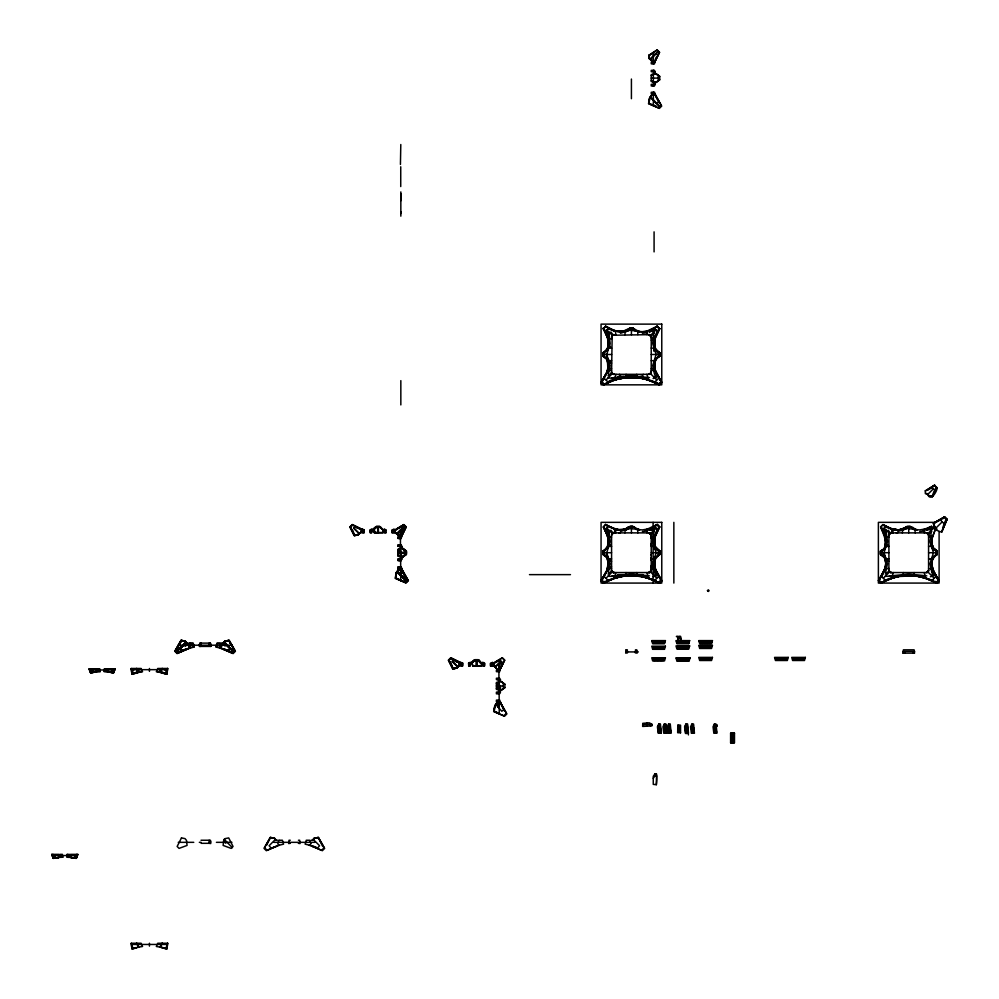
<?xml version="1.0" encoding="UTF-8"?>
<svg xmlns="http://www.w3.org/2000/svg" width="999" height="999" viewBox="0 0 999 999"><rect width="100%" height="100%" fill="white"/><g stroke="black" fill="none" stroke-linecap="round" stroke-linejoin="round"><path stroke-width="1.5" d="M377.759 532.492L377.759 527.447L375.736 527.297L373.439 529.295L374.425 532.492L382.854 532.492L383.004 530.219L380.394 527.297L378.396 527.447L378.396 532.492M400.437 548.938L400.449 531.805M400.736 186.563L400.736 166.783M400.736 571.678L400.149 574.225L401.111 574.35M400.736 560.789L400.736 553.521M400.836 211.651L400.836 213.586M400.836 200.762L400.836 193.594M498.926 682.167L498.938 665.034M499.238 706.867L499.238 704.894M499.238 694.005C503.746 677.821 494.18 691.096 499.188 686.85M631.418 532.879L631.418 527.085L633.865 526.898L639.51 530.044M651.248 569.68L649.7 572.552L613.186 572.552L611.575 570.866M651.248 565.422L651.248 568.468L655.431 569.105L661.837 580.794L659.839 578.846M651.248 560.589L651.248 557.43M651.248 555.357L651.248 554.333M651.248 543.369L651.248 546.316L655.319 546.49L659.989 551.036L658.778 551.098M651.248 536.076L651.248 538.436L654.382 538.636L659.79 526.71L657.979 528.434M653.796 343.294L653.771 336.051M653.796 541.52L653.771 534.278M654.083 572.052L654.083 556.78M654.083 361.326L654.083 368.843M654.083 251.898L654.083 231.855M653.783 343.918L653.771 351.149M653.783 542.145L653.771 549.375M901.098 575.936L892.644 577.534L884.028 580.619M210.739 645.142L210.814 646.415L199.375 646.415L199.763 643.119L210.414 643.119L210.851 645.616M166.309 670.504L167.108 669.755L166.433 668.893M497.639 706.231L499.2 705.943L497.902 706.78M460.626 663.174L460.527 662.3L462.737 662.999L462.612 666.108L461.014 666.108L460.539 663.761M189.798 645.154C191.471 642.582 189.835 647.639 189.822 646.041M914.522 651.41L914.46 653.134L903.021 653.134L903.408 649.825L914.073 649.825L914.522 651.41L902.959 651.41M655.893 350.075L659.74 352.709L659.715 356.131L655.831 358.828L654.645 361.963L655.307 371.553L654.607 362.6L657.017 358.229L659.989 356.156L658.778 356.106M655.893 548.301L659.74 550.936L659.715 554.358L655.819 557.13M656.555 773.95L656.331 784.702L653.259 784.365L653.259 776.31C657.879 768.393 656.818 782.117 656.331 784.702M184.865 645.167C187.55 642.632 185.24 647.889 185.227 645.916M225.324 645.167C225.637 647.127 224.35 642.507 224.638 645.204L225.087 644.555M210.739 645.317L210.814 646.415M687.349 725.599C685.751 728.433 686.163 724.862 686.788 726.348M220.417 645.179C219.031 648.051 220.255 642.195 220.017 645.691M209.066 646.191L209.178 643.119M210.814 843.556L209.066 843.318L209.178 840.246M686.113 733.753L686.4 726.348L688.423 734.902M654.357 340.671L654.345 346.516M685.963 732.429L685.526 726.423L685.988 732.554L688.024 732.554M686.35 732.554L686.538 727.784L687.649 732.554M692.145 727.147L691.408 728.109M482.642 662.924L483.054 666.108L484.527 666.108L484.665 663.274L482.754 662.25L483.129 665.709L484.428 665.709L484.527 663.598L482.817 662.687M611.575 336.963L613.149 334.653M611.575 535.189L613.149 532.879M888.91 535.189L890.471 532.879M399.612 551.46C402.697 549.35 399.263 553.808 400.437 551.373M498.101 684.627C501.823 683.016 496.428 687.886 498.926 682.604M659.178 577.547L655.232 569.767L654.42 560.152M931.742 560.152L932.317 568.643M649.675 334.653L651.248 336.513L651.186 373.077L651.248 371.965M651.248 570.192L650.599 571.977L648.726 572.552M928.571 570.192L927.022 572.552L890.421 572.552M664.497 726.198L663.711 726.835L664.135 725.911M654.42 340.921L654.407 347.04M608.416 545.566L608.166 536.825M885.801 544.48L885.976 540.859M394.006 530.419L393.569 532.492L392.145 532.492L392.095 530.382L394.018 529.52L393.631 532.879L392.02 532.879L391.958 530.044L394.13 529.07L394.143 529.994M645.541 577.322L658.616 582.579L661.263 580.019L655.431 569.717L654.495 560.402M931.817 560.402L932.504 569.193M399.912 553.821C403.808 552.472 397.927 555.993 401.573 553.871M646.977 334.653L647.464 330.844L657.417 326.111L656.355 327.26M646.977 532.879L647.464 529.07L657.417 524.35L655.694 526.148M885.876 565.372L885.876 560.714C886.825 558.191 878.596 554.233 881.38 554.333M924.3 532.879L924.799 529.07L931.505 526.311L935.176 529.87L931.543 540.009M608.341 545.279L607.704 535.864M885.663 545.279C883.378 520.766 889.422 550.224 880.831 551.086M611.588 534.428L613.448 532.879L649.35 532.879L651.248 534.44M651.198 373.052L651.248 372.315L649.637 374.325L613.186 374.325L611.638 373.052L613.461 374.363M649.999 572.489L651.248 570.554L651.186 534.128L651.248 535.164M888.91 534.428L890.821 532.879L926.685 532.879L928.571 535.164M928.546 571.053L926.173 572.552L927.322 572.489L928.571 570.554L928.571 534.74L927.084 532.904L927.971 533.491L933.278 528.171L927.147 529.408M654.37 563.336L654.632 560.164L655.444 569.705L661.725 580.706L659.39 583.016L647.402 577.697L633.416 575.549M611.575 372.639L612.187 335.252L649.35 334.653L651.248 336.213M613.461 572.589L611.575 570.554L611.575 534.865L612.187 533.491L613.923 532.879M654.632 369.205L654.645 361.039L654.72 369.568M651.211 571.228L651.248 570.566L649.637 572.552L651.248 570.554L650.599 571.977L648.851 572.552M655.356 569.555L654.208 564.797L654.645 559.265L654.72 567.794M890.796 572.589L888.91 570.554L888.91 534.865L889.51 533.491L891.258 532.879M928.508 571.303L928.571 570.566L927.322 572.489M608.166 360.776C607.03 378.671 608.603 376.223 607.317 359.59M608.466 560.377L607.504 569.792L602.996 578.846L600.998 580.794L607.342 569.767L608.191 559.865L608.466 563.136M880.319 578.846C873.251 586.888 889.372 565.222 885.788 560.951M604.857 330.219C598.189 320.604 613.723 345.392 608.191 348.102L608.666 345.105A4.958 0.837 -89.8 0 0 608.428 340.434L607.941 338.286M608.653 540.859L608.191 546.341L608.666 543.344A4.958 0.837 -89.8 0 0 608.428 538.661L608.079 536.987M885.838 544.905L885.988 543.344A4.958 0.849 -89.8 0 0 885.751 538.661L885.077 535.939M936.625 529.707L936.051 527.959L934.652 527.31L933.865 523.076L944.867 516.733L933.353 523.364L934.102 527.31L936.562 528.558L935.189 527.335M659.29 724.45L658.99 725.774L660.152 725.187M715.272 726.498L715.247 724.425M395.679 577.984L396.303 572.552L397.914 570.554L401.885 569.767L406.506 578.846M649.175 102.01L649.637 97.927L651.248 95.929L649.637 97.927L648.513 103.696L658.616 107.954L661.263 105.395L655.469 95.142L661.725 106.081L659.39 108.391L649 103.746M166.646 673.413L167.008 670.379M162.35 668.468L160.364 672.414L156.319 671.715L157.78 668.468L167.632 668.468L166.958 674.288L161.051 672.514L165.497 673.513M166.983 673.9L167.62 668.468M162.35 943.243L160.364 947.177L156.319 946.478L157.78 943.243L167.632 943.243L166.958 949.05L161.051 947.289M166.983 948.663L167.62 943.243M649.175 102.298L649.687 97.927L651.248 95.941M639.06 575.936L648.938 578.359L644.48 576.947M639.984 576.011L656.131 580.619M931.518 561.85L931.967 559.265M885.776 565.896L885.801 560.377M604.045 356.106L602.834 356.156L606.605 359.215L608.541 365.434L606.53 372.989L600.998 382.567L602.996 380.619L606.93 372.852M604.707 554.333L602.834 554.395L606.605 557.454L608.541 563.661L606.53 571.216L601.56 580.019L604.208 582.579L614.323 578.309L623.039 575.986M888.91 558.903L884.789 558.841C887.874 566.308 882.791 573.838 878.895 580.019L881.543 582.579L891.645 578.309L900.361 575.986M210.714 645.654L210.427 643.119M654.657 536.8L654.632 546.078M932.129 535.751L931.73 545.267M608.316 374.213L610.164 365.522L606.705 354.483L610.202 343.494L608.903 333.828M608.316 572.439L610.164 563.748L606.705 552.709L610.202 541.733L608.903 532.055M885.638 572.439L887.487 563.748L884.028 552.709L887.524 541.733L886.225 532.055M678.696 639.422L679.108 636.65L680.319 636.65L680.719 639.422M931.617 539.435L932.367 536.013M607.854 328.634L614.298 331.081L621.977 331.743L629.657 328.246L633.166 328.246L634.914 330.632L633.129 328.234L637.587 330.794L637.886 334.653M635.589 528.871L637.587 529.02L637.886 532.879M899.462 529.97C904.432 527.847 910.126 524.063 914.922 529.02L915.221 532.879M941.657 532.192L947.089 519.168L941.657 532.192L936.625 530.257L936.625 528.971M404.283 552.397L404.632 550.337L401.973 548.214L398.301 549.5L398.301 552.397L406.406 552.422M503.121 685.938L503.533 683.428L500.561 681.068L496.403 682.517L496.403 689.335L500.599 690.759L503.583 688.423L503.121 685.938L496.403 685.938M657.966 78.097L658.378 75.587L655.406 73.214L651.248 74.663L651.248 81.493L655.444 82.905L658.428 80.582L657.966 78.097L651.248 78.097M634.914 330.706L633.066 328.246L629.782 328.284L628.084 329.87M654.957 360.177L658.428 356.968L658.378 351.973L654.333 346.628L654.582 339.385M654.308 560.751L658.428 555.194L658.378 550.199L654.932 546.903L655.219 547.514M910.389 526.51L907.104 526.51L902.684 530.082L902.259 532.879M931.942 559.303L931.63 560.751L935.751 555.194L935.701 550.199L933.491 547.902L931.493 543.319M624.937 334.653L625.237 330.794L617.794 331.406L611.488 329.433L605.406 326.111L606.493 327.272M624.937 532.879L625.237 529.02C628.109 526.76 633.591 524.313 635.739 528.995M651.198 372.927L648.726 374.325M651.223 571.053L648.314 572.552M68.731 854.757C67.944 857.492 68.931 853.92 69.106 855.556M105.994 669.992C106.905 668.356 105.02 672.115 106.031 669.205M614.435 532.879L615.084 529.233L605.406 524.35L607.142 526.148M928.571 535.439L932.304 536.163L931.817 544.992M608.516 346.678L604.42 351.998L604.383 356.955L607.867 359.94C607.754 357.055 609.44 370.13 607.454 371.328M608.516 544.905L604.42 550.224L604.383 555.182L607.867 558.166L607.13 556.967M653.808 335.239L652.622 343.494L656.118 354.483L652.672 365.522L654.507 374.213M653.808 533.466L652.622 541.72L656.118 552.709L652.672 563.748L654.507 572.439M884.59 548.651L881.742 550.224L881.705 555.182L883.665 556.518M931.13 533.466L929.957 541.72L933.453 552.709L929.994 563.748L931.83 572.439M199.7 645.916L199.65 644.43M614.485 532.879L614.822 529.133M657.267 330.931L654.82 337.437L654.62 347.015L655.182 337.4L659.79 328.484L654.382 340.409L651.248 340.209M398.114 570.904L396.715 572.702L395.604 578.071L405.194 582.13L407.455 579.957L401.923 570.192L407.904 580.644L405.969 582.554L396.079 578.134M458.928 664.785L459.478 662.15L450.974 657.841L448.476 660.339L452.759 668.868L456.73 668.106L458.641 666.108L456.73 668.081L453.159 668.88L450.724 662.374M679.507 640.996L679.07 643.044L678.608 640.996M679.308 643.331L679.732 641.296L680.968 641.296L681.405 643.331M682.092 640.996L681.668 643.044L681.206 640.996M681.905 643.331L682.329 641.296L683.566 641.296L684.003 643.331M679.07 660.302L679.507 658.266M679.308 660.601L679.857 658.266L678.608 658.266L679.158 660.601M679.657 660.601L680.094 658.553M684.69 640.996L684.265 643.044L683.803 640.996M684.502 643.331L684.927 641.296L686.163 641.296L686.6 643.331M682.092 658.266L681.668 660.302L681.206 658.266L682.454 658.266L682.017 660.302L681.568 658.266M681.905 660.601L682.329 658.553L683.928 658.553L684.352 660.601M682.255 660.601L682.692 658.553M687.287 640.996L686.862 643.044L686.4 640.996M687.1 643.331L687.524 641.296L688.761 641.296L688.174 643.331L688.848 643.443M684.69 658.266L684.265 660.302L683.803 658.266L685.052 658.266L684.502 660.601M684.852 660.601L685.289 658.553M686.862 660.302L687.287 658.266M687.1 660.601L687.649 658.266L686.4 658.266L686.95 660.601M687.449 660.601L687.886 658.553M700.436 640.996L700.049 642.794L699.537 640.996M700.174 643.331L700.599 641.296L701.822 641.296L702.247 643.331M702.884 640.996L702.434 643.106L701.985 640.996M702.622 643.331L703.046 641.296L704.27 641.296L704.695 643.331M705.331 640.996L704.882 643.106L704.432 640.996M705.069 643.331L705.506 641.296L706.718 641.296L707.142 643.331M707.779 640.996L707.329 643.106L706.88 640.996M707.517 643.331L707.954 641.296L709.165 641.296L709.602 643.331M710.227 640.996L709.777 643.106L709.327 640.996M709.964 643.331L710.401 641.296L711.613 641.296L711.026 643.331M880.968 577.547C884.839 571.578 887.824 563.661 884.265 556.743L885.788 563.136L884.964 569.168L878.433 580.706L880.756 583.016L888.773 579.045L897.589 576.548L915.871 575.786M607.642 370.941L608.416 361.626M607.642 569.168L608.416 559.852M654.695 338.936L654.495 346.765M654.695 537.175L654.407 545.267M655.119 358.866L654.283 365.11L655.469 371.541L654.37 365.11L655.606 359.103L654.957 360.214M608.104 567.744L608.666 562.225L607.454 558.841L611.575 558.903M607.667 350.462L608.603 344.068L608.166 338.599M608.166 368.206L607.454 371.491M608.166 566.433L607.367 569.692L601.098 580.706L603.433 583.016L617.757 577.085L629.432 575.412L637.524 575.661L624.288 575.786L627.21 575.499M885.489 566.433L884.639 569.792M654.745 536.938L654.645 546.166M664.435 725.311L665.621 724.425L665.009 725.786M885.526 567.307L884.964 569.168M626.086 374.325L625.686 377.622L613.336 380.119L603.359 384.902L613.836 380.144C609.627 377.847 604.145 388.261 601.098 382.48L606.643 372.789L601.56 381.78L604.208 384.353L617.107 379.158L627.21 377.272M626.086 572.552L625.686 575.849L636.713 575.599M903.408 572.552L903.021 575.849L897.814 576.485M663.923 643.331L664.522 641.296L652.659 641.296L653.246 643.331L653.209 641.296M688.174 660.601L688.761 658.553M688.761 660.988L689.66 657.879M608.816 336.551L608.816 331.88M608.816 534.777L608.816 530.107M886.138 534.777L886.138 530.107M167.532 668.468L165.834 674L160.052 672.389L162.05 668.468M167.532 943.243L165.834 948.763L160.052 947.152L162.05 943.243M165.459 670.466C168.606 667.707 163.124 672.227 165.934 668.918M167.083 668.831L165.622 673.551L160.552 672.14M654.882 338.249L655.182 337.462M654.882 536.475L659.502 527.122L656.992 524.637L649.937 529.27L657.242 524.575L659.552 526.885L655.182 535.626A235.24 0.799 0 0 1 654.857 535.651L657.267 529.158M654.845 338.386L655.107 337.637M654.845 536.613C655.431 535.277 652.934 546.316 655.756 548.251L654.333 542.082L654.807 535.751M495.754 705.207L496.403 703.246L500.362 702.497L504.07 709.54L501.798 711.251L496.091 704.794M649.999 374.25L650.599 373.751C652.921 369.855 648.164 375.949 650.599 373.751L651.248 371.79M903.433 575.599L920.379 576.473L933.453 580.619M916.932 575.973L924.724 577.697L925.199 575.599L924.162 572.552M607.392 349.875L607.867 348.976C606.505 352.16 610.302 339.835 607.867 338.049M931.705 538.636L935.176 529.87M607.892 568.456L607.504 569.492M616.033 374.325L614.959 377.36L615.421 379.47C626.336 376.286 638.136 376.411 648.963 379.745L643.044 378.221L649.013 379.995M616.033 572.552L614.959 575.599L615.421 577.697L623.226 575.973M893.356 572.552L892.282 575.599L892.744 577.697L899.1 576.248M77.223 854.744L76.935 855.519L53.671 855.556M942.594 528.121L945.216 521.016M403.434 530.457L401.486 535.664L397.914 534.865L395.429 532.879M656.293 57.13L654.82 61.039L651.248 60.24L648.776 58.254L648.763 55.42L656.992 50.012L659.502 52.497L655.219 61.026L652.572 60.514L655.182 61.001L659.552 52.26L657.242 49.95L648.801 55.42L648.801 58.254L651.248 60.24M499.975 668.893L502.422 662.374M932.629 495.092L934.102 491.183M607.504 371.266L608.666 365.597L608.229 360.926M884.827 569.492L885.676 566.683L884.714 569.118L888.91 568.406M606.98 350.399C610.601 343.256 607.23 335.102 603.321 328.883L605.819 326.398L615.471 331.106M113.586 669.243C111.488 669.705 111.076 670.941 114.173 669.854M75.2 855.781C75.225 856.243 77.747 855.019 76.436 854.832M607.355 349.95L602.834 352.809L606.942 350.474L608.191 347.29L607.579 337.387M884.215 556.68L880.431 554.358L880.431 551.073C895.191 549.925 874.175 517.832 882.891 529.158M933.016 486.875L934.739 485.077L925.286 490.771L925.349 493.606L927.971 494.218L928.571 496.166C933.628 501.885 941.108 480.744 934.589 489.885M942.382 530.057L946.652 519.955L944.092 517.295L933.353 523.364M226.323 645.541L225.275 644.467M611.575 336.638L612.187 335.252L613.923 334.653M611.575 534.865L613.486 532.879L612.837 532.942M888.91 534.865L890.808 532.879M91.596 669.305C92.545 673.251 92.308 666.508 92.47 670.716M654.969 337.937L657.854 331.643L654.183 328.084L649.213 331.069M932.304 496.89L936.825 487.849L934.315 485.364L927.259 489.997M210.539 644.43L210.489 645.916M686.45 724.45L686.038 726.448M713.973 726.423L713.898 728.109L714.597 728.009L714.148 726.773M714.909 724.45L714.185 725.973C716.146 728.296 712.899 724.7 717.132 724.824M607.579 547.814L607.854 547.24L607.392 548.101M401.848 535.626L406.218 526.885L403.896 524.575L395.467 530.044M500.337 668.843L504.707 660.114L502.397 657.792L495.167 662.487L502.147 657.866L504.657 660.351L500.374 668.868M658.89 725.311L659.49 725.774M655.219 337.425L659.502 328.896L656.992 326.411L651.111 330.269M106.006 670.729L106.406 669.992M176.673 649.412L181.256 640.347L185.265 641.133L186.875 643.119L185.265 641.121L181.019 640.347L174.788 651.273L177.11 653.583L187.512 648.938M178.996 645.679L181.468 640.784M266.571 845.254L270.504 837.474L274.513 838.261L276.124 840.246L274.513 838.248L270.267 837.474L264.036 848.413L266.371 850.711L276.76 846.066M607.617 371.029L603.908 378.097L608.216 382.192L616.458 379.358L613.836 380.144M607.617 569.255L603.908 576.323L608.216 580.431L616.458 577.584L606.705 580.619M884.939 569.255L881.243 576.323L885.539 580.431L897.939 576.473M401.398 573.051C400.012 576.785 401.998 570.491 400.149 574.225M498.214 664.822C500.449 667.807 498.026 662.1 499.587 665.634M224.126 644.692L224.912 645.953M654.308 362.512L655.369 360.614L651.248 360.739M400.062 573.139L400.05 573.913M186.451 643.269L185.052 641.47L181.219 640.771L175.724 650.524L177.959 652.697L187.562 648.651M68.694 856.318L68.694 855.556M181.219 640.809L175.262 651.211L177.198 653.121L187.088 648.701M687.412 726.261L686.837 727.06L688.011 732.367M692.757 726.573L693.318 725.599C693.656 723.563 691.708 724.525 691.708 725.973L692.757 726.573L691.97 726.535M693.094 726.76L693.531 727.821L692.806 727.06M112.537 669.28L111.826 669.992M113.349 669.155L111.613 672.102L107.193 671.465L108.004 669.155L114.498 669.155L113.174 672.427L109.59 671.803M113.911 668.793L111.726 672.489L106.756 671.778L107.805 668.793L115.072 668.793L113.636 672.764L108.217 671.89L113.636 672.677L115.072 668.793L113.399 672.839L107.917 671.89M75.225 854.832C71.965 857.179 77.747 854.994 74.513 855.556M76.598 854.357L74.425 858.054L69.455 857.342L70.504 854.357L77.772 854.357L76.336 858.328L70.917 857.454L76.336 858.241L77.772 854.357L76.099 858.403L70.617 857.454M643.231 374.325L641.058 378.022L636.088 377.31L649.013 380.082L659.465 384.902L657.554 382.904L650.449 380.282M932.766 557.529L937.312 554.395L932.554 557.867L933.253 557.067L931.692 563.336L932.791 569.767L939.16 580.794L934.515 573.114L931.58 565.384M607.454 569.555L608.329 560.127M605.282 581.143L603.359 583.129L613.836 578.371M653.259 778.346L654.832 775.998L654.832 773.8M399.612 546.291L401.261 546.253M401.248 546.403L399.937 546.59L400.936 546.078M498.114 679.52L499.75 679.47M499.737 679.62L498.439 679.807L499.438 679.308M633.416 377.31L642.969 378.334L629.32 377.235L616.845 379.133M917.119 575.986L920.379 576.51L917.594 575.986M623.401 331.631L624.537 331.431L614.348 330.694L620.816 331.755L627.147 330.681L625.362 331.855L629.732 330.082M609.802 544.492L611.575 546.378L607.504 546.49L608.329 538.985L604.982 529.87L608.653 526.323L617.794 529.645L625.237 529.02L623.039 530.382L627.235 528.871L629.782 526.51C638.873 526.972 626.211 524.812 626.785 529.458L625.362 530.082L629.732 528.309M138.836 670.404L138.087 668.943M222.677 648.938L233.079 653.583L235.402 651.273L229.146 640.359L224.925 641.121L223.364 643.119L224.925 641.121L228.908 640.347M223.102 648.701L232.992 653.121L234.915 651.211L228.946 640.784L225.125 641.47L223.739 643.269L225.125 641.47L227.51 641.021M396.715 572.702L398.126 570.916L396.678 572.702M649.687 374.325L651.248 372.34M649.687 572.552L651.248 570.566M399.75 531.555C401.923 534.64 399.65 528.758 401.099 532.417M223.314 643.119L224.925 641.133L229.146 640.359L234.94 650.586L232.292 653.146L222.19 648.888M223.689 643.281L225.137 641.483L227.672 641.021M312.575 840.246L314.185 838.261L318.157 837.474L322.764 846.54M611.65 335.901L613.486 334.653L612.837 334.715M654.932 370.279L658.915 378.097L654.607 382.192L643.468 378.521L633.403 377.185L636.713 377.372M654.932 568.506L658.915 576.323L654.607 580.431L646.378 577.584M923.7 577.584L935.938 582.579L938.585 580.019L932.529 569.28L936.238 576.323L931.93 580.431L919.542 576.473M646.378 379.358L658.616 384.353L661.263 381.78L656.193 372.814L661.837 382.567L654.47 368.481L651.248 368.681M658.616 582.579L661.263 580.019M635.376 377.397C645.104 374.35 672.115 396.64 655.881 372.839M649 578.371L659.39 583.016L661.725 580.706M176.386 651.635L185.851 641.882M176.573 651.86L186.039 642.12M176.748 652.097L186.214 642.345M606.193 379.795L612.225 373.751L614.522 374.325M606.193 578.034L612.225 571.977L614.522 572.552M883.516 578.034L889.547 571.977L891.295 572.552M625.237 330.794L623.039 332.143L626.723 330.082M625.349 529.695L626.723 528.309M907.055 528.309L902.684 530.082L902.559 529.02L900.361 530.382L904.045 528.309M399.937 568.743L401.548 568.843M497.627 701.136L499.225 701.236M186.064 644.692L184.166 644.492L184.128 645.866M352.322 525.049L350.412 526.96L353.821 533.816M397.302 533.491L402.609 528.171L404.52 529.87L401.635 536.163L397.914 535.439L397.302 533.491L394.68 532.879L394.63 530.044L400.836 526.311L402.609 528.171M399.925 532.479L402.547 529.857M651.248 337.212L650.649 335.252L655.956 329.945L649.812 331.181M495.804 666.708L501.111 661.4L503.009 663.086L500.124 669.392L496.403 668.656L495.804 666.708L493.181 666.108L493.119 663.274L499.338 659.54L501.111 661.4M498.426 665.709L501.048 663.074M649.675 532.879L651.248 535.439L650.649 533.491L655.956 528.171L657.854 529.87C654.732 535.227 652.809 542.157 655.569 548.051M928.571 495.167L927.971 494.218L933.278 488.898L935.176 490.596M942.919 518.731C943.88 515.059 948.788 518.943 945.816 520.404M882.005 581.743L880.681 583.129L893.78 577.584M936.051 527.959L942.107 521.928L940.396 519.642M659.39 384.79L661.725 382.48M657.979 330.207L659.552 328.659L657.242 326.348L651.211 330.257M650.012 59.253L658.241 51.261M650.174 59.416L658.403 51.424M402.222 528.109L404.433 525.973M402.447 528.284L404.657 526.161M402.672 528.471L404.882 526.336M658.616 384.353L661.263 381.78M375.299 532.879L373.838 528.871L376.323 526.473L379.832 526.473L381.643 528.858M376.598 527.11L374.35 529.083L376.486 526.835L379.632 526.835M75.424 855.044L76.286 854.807M627.996 329.845L629.77 328.259L628.084 329.982M474.95 659.952L472.39 662.187L474.812 659.702L478.334 659.702L481.043 663.274L478.196 659.952M902.671 529.695L906.98 526.473L910.501 526.473M373.888 528.883L376.436 526.51L379.72 526.51M374.338 528.995L376.598 526.898L379.533 526.898M400.437 536.75L401.336 536.588L400.699 538.486L398.301 538.336L398.301 537.05L400.736 536.575M472.39 662.112L474.937 659.727L478.209 659.727L480.994 663.274M475.087 660.114L472.839 662.225L474.987 660.064L478.134 660.064L480.656 663.373M498.938 669.979L499.837 669.817L498.164 669.854M669.617 726.036L670.267 728.134L669.38 726.186M659.777 726.036L660.576 729.57M90.41 669.305L96.166 669.155L96.978 671.465L92.557 672.102L90.822 669.155L91.433 669.467M373.888 528.958L376.461 526.723L379.695 526.723M627.235 528.958L628.945 527.472M904.557 528.958L906.268 527.472M399.95 558.853L401.61 558.878L400.636 560.601L398.301 560.489L398.301 559.028L401.548 558.916M401.461 559.115L400.224 559.153L401.311 558.778M497.639 692.757L499.238 692.819M499.2 692.981L497.952 693.056L498.988 692.682M401.211 536.875L399.675 536.825M499.65 670.129L498.164 670.054M608.029 375.824L611.625 372.927L611.575 371.94M608.029 574.05L611.625 571.153L611.575 570.167M885.351 574.05L888.948 571.153L888.91 570.167M400.799 144.518L400.437 164.46M651.248 336.938L651.198 336.014L653.933 333.828M651.198 534.24L653.933 532.055M928.521 534.24L931.255 532.055M655.444 557.529L659.989 554.395L658.129 554.333M658.166 726.835L658.953 726.261M658.166 727.185L658.94 726.635M668.793 726.261L668.006 726.835L668.793 726.198M659.715 79.733L655.831 82.442L659.74 79.87L659.74 76.311L655.844 73.664L651.248 75.462L655.119 73.764M402.435 556.63L405.994 554.158M607.355 548.176L602.897 551.048L604.045 551.098M504.87 687.587L500.986 690.284L504.895 687.724L504.895 684.153L500.998 681.505L496.403 683.304M497.777 706.68L499.075 705.781M655.406 349.613L659.74 352.709L659.74 356.268C653.496 358.179 653.633 365.871 655.431 370.866L651.248 370.242M402.497 556.655L406.031 554.283L406.031 551.148L403.658 549.525M655.906 557.067L659.74 554.495L659.74 550.936M395.417 530.044L403.646 524.637L406.156 527.122L401.873 535.651L397.914 534.865L395.467 532.879M401.011 526.835L403.608 525.124L405.694 527.185L402.335 533.878L405.744 526.96L403.846 525.074L399.275 528.034M927.334 489.997L934.564 485.302L936.875 487.612L932.504 496.353A235.402 0.799 0 0 1 932.254 496.378L928.571 495.591L927.971 494.218M884.252 548.588C887.986 541.583 884.527 533.079 880.594 526.885L882.916 524.575L891.595 528.933L897.701 529.994M882.991 549.487L880.431 551.073L880.406 554.495L884.165 556.718M606.88 350.424L603.084 352.709L603.109 356.131L605.581 357.742M649.213 529.295L654.183 526.311L655.956 528.171L649.088 530.169L655.956 528.171M926.535 529.295L931.505 526.311M219.967 645.204L220.804 644.73M54.321 854.844C54.982 858.715 55.295 852.284 55.17 856.28M53.159 854.844C54.121 860.164 54.246 851.223 53.871 856.305M76.399 856.305L76.873 855.544L75.762 856.33M648.801 55.42L653.746 52.885M495.192 662.637L497.664 661.363M927.359 490.134L931.068 488.236M933.84 523.339L941.62 519.38M621.977 529.97L625.237 529.02M645.304 331.818L647.464 330.844L642.369 331.668L636.051 331.231M645.304 530.044L647.464 529.07L642.369 529.895L636.051 529.458M922.626 530.044L924.799 529.07L919.692 529.895L913.373 529.458M90.572 669.243L91.121 670.766L91.658 669.867M397.914 550.087L401.785 548.389M625.349 331.468L627.235 330.644M187.999 648.888L177.897 653.146L175.25 650.586L181.019 640.347L185.265 641.133L186.825 643.119M277.247 846.016L267.145 850.274L264.498 847.714L270.267 837.474L274.513 838.261L276.074 840.246M655.956 329.945L649.088 331.943L654.07 330.145L652.359 331.418L654.02 331.88L654.482 333.441M933.278 528.171L926.41 530.169L931.405 528.371L929.682 529.645L931.343 530.107L931.805 531.668M626.972 330.719L625.337 331.243M180.382 651.186L186.064 649.088M133.504 670.441C134.528 666.995 131.893 672.452 132.929 668.918M611.575 370.179L607.392 370.891L608.354 368.456L611.575 368.606M611.575 568.406L607.392 569.118L608.354 566.683L611.575 566.833M715.184 726.223L717.132 725.549M626.897 330.744L625.936 331.069M189.685 647.901L181.98 650.561L180.344 648.638L186.001 642.969L187.987 643.456L189.261 646.79M190.135 648.151L181.893 650.998L179.87 648.601L185.901 642.557L188.199 643.119L189.161 645.641M279.383 845.279L271.154 848.126L269.118 845.728L275.162 839.684L277.447 840.246M132.38 668.905L132.392 670.479M614.11 380.144C622.402 376.798 633.553 376.348 642.969 378.296M627.022 528.933L627.21 528.858A263.973 0.874 -26.6 0 1 627.135 528.896M638.299 575.786L625.274 575.649L637.449 575.649M651.248 338.773L655.094 338.299L654.258 343.544L655.319 348.264L651.248 348.077M651.248 537L655.094 536.525L654.258 541.77L655.319 546.49L653.833 544.443M899.3 529.97L903.683 529.158L898.126 529.895L891.595 528.908L898.126 529.857L903.433 529.17L898.126 529.895L891.695 528.921M928.571 537L932.417 536.525L931.58 541.77L932.641 546.49L928.571 546.316M648.851 374.325L650.599 373.751L656.643 379.795M617.282 379.083L613.898 380.132L626.748 377.31L621.778 378.022L619.592 374.325M617.282 577.322L613.898 578.359L619.78 576.448A38.499 38.499 0 0 1 622.564 575.936L613.873 577.971M903.296 529.283L906.293 526.898L911.188 526.898L913.061 528.995M608.553 362.487L607.454 360.602L611.575 360.676M892.344 578.084L900.174 576.011M891.645 578.309L897.127 576.598M137.325 672.265L132.243 673.788L131.668 668.855L136.638 668.831L138.324 672.14L133.254 673.551L131.793 668.831L132.23 673.413M902.559 529.02C897.04 532.33 885.276 526.048 883.278 524.95M136.339 947.726L131.918 949.05L131.231 943.243L141.084 943.243L142.557 946.478L138.511 947.177L136.526 943.243M623.401 529.857L625.961 529.283M614.46 578.271L626.748 575.536L625.312 575.661M138.811 672.389L133.042 674L131.331 668.468L141.084 668.468L142.557 671.715L138.511 672.414L136.526 668.468M616.845 577.372L620.791 576.473L615.022 578.084L620.616 576.473M138.811 947.152L133.042 948.763L131.331 943.243L131.893 948.663M653.92 348.651L654.607 348.464M653.92 546.878L654.607 546.703M653.084 378.509L654.882 378.034L655.019 374.463M653.084 576.748L654.882 576.261L656.643 578.034M930.406 576.748L932.204 576.261L933.965 578.034M617.906 378.971L622.19 377.934M649.812 529.408L652.022 528.821L650.711 529.832L654.07 528.371L652.359 529.645L654.02 530.107L654.482 531.668M617.906 577.21L620.791 576.473M613.873 379.745L620.616 378.234M133.491 673.089L137.288 672.102M133.367 673.513L137.8 672.377L131.918 674.288L131.231 668.468L131.893 673.9M133.367 948.276L136.326 947.514M627.097 330.669L620.804 331.618L615.971 331.231M614.385 529.32L620.804 529.895L626.111 529.233C618.993 531.218 611.788 528.459 605.819 524.625L603.321 527.11L607.654 535.764L608.191 545.541C610.464 540.359 604.632 528.908 603.658 527.247M903.396 529.17L898.126 529.857L891.732 528.958M626.111 529.17C618.893 531.231 611.513 528.608 605.594 524.575L603.271 526.885L607.579 535.614M637.449 377.422L629.532 377.235M900.049 576.048L914.872 575.649L926.31 578.409L920.354 576.598M648.314 374.325L650.599 373.751M311.238 840.246L313.536 839.684L319.568 845.728L317.545 848.126L309.303 845.279M627.147 330.756L620.804 331.618L615.172 331.019M625.337 529.47L622.14 529.97M902.659 529.47L900.636 529.845M620.092 576.598L622.852 576.011M354.907 535.202L358.042 534.515L359.802 532.704L358.042 534.515L354.483 535.214L350.449 527.172L352.535 525.087L360.552 529.145M453.409 668.431L456.531 667.732L458.304 665.933L456.531 667.732L452.972 668.443L448.938 660.401L451.036 658.316L459.053 662.362M897.289 576.598L899.887 575.986M621.39 576.336L623.776 575.936M898.713 576.336L900.549 575.973M499.05 703.259L496.403 703.796L494.792 705.769L493.668 711.538L503.771 715.808L506.418 713.236L500.624 702.984L506.88 713.935L504.545 716.246L494.155 711.588L494.842 705.769L496.403 703.771L499.213 703.246L496.403 703.796L494.842 705.769L494.18 711.213L497.027 712.262M91.121 670.766L90.41 670.704M400.636 558.441L397.914 558.965L397.914 560.589L400.961 560.751L402.023 558.841L400.636 558.441L400.736 580.669M651.248 558.965L655.369 558.841L654.283 563.661L655.431 569.105L654.47 566.708L651.248 566.908M928.571 558.965L932.691 558.841C929.744 565.983 933.878 572.927 937.162 578.846M499.138 691.658L496.403 692.182L496.403 693.818L499.463 693.968L500.524 692.07L499.138 691.658L499.238 713.885M456.73 668.081L452.772 668.843L448.426 660.114L450.749 657.792L459.428 662.162M622.827 576.073L620.491 576.485L629.432 575.412L624.537 575.786M623.226 377.747L624.537 377.56L620.491 378.259L635.526 377.31L626.111 377.372M94.58 671.803L90.996 672.427L89.673 669.155L90.41 671.278M96.254 671.89L90.772 672.839L89.136 668.793L96.366 668.793L97.415 671.778L92.445 672.489L90.26 668.793M58.941 857.454L53.459 858.403L51.823 854.357L59.053 854.357L60.115 857.342L55.145 858.054L52.959 854.357M647.427 332.742L642.382 333.279M647.427 530.968L642.382 531.505M924.749 530.968L919.704 531.505M622.514 576.098L623.538 575.936M899.837 576.098L900.861 575.936M623.925 575.874L619.78 576.548L623.913 575.824L622.727 576.048M94.293 671.778L90.784 672.339L93.107 671.902M622.727 377.822L628.895 377.197M613.224 378.159L607.954 378.034M621.216 378.009L625.961 377.385M613.224 576.386L607.954 576.261M890.546 576.386L885.276 576.261M624.537 377.56L620.092 378.371L625.449 377.435M611.75 377.872L631.418 375.724L649.487 377.647M611.75 576.098L631.418 573.95L649.487 575.874M889.073 576.098L908.74 573.95L926.81 575.874M685.439 728.109L686.138 728.009M685.476 728.333L686.138 728.246M636.738 374.325L637.137 377.622L625.686 377.622L639.06 377.709M904.769 575.624L903.021 575.849L914.46 575.849L914.073 572.552M903.021 653.134L904.769 652.909M691.583 729.532L691.708 726.847M686.413 730.881L687.237 730.781M686.413 731.118L687.287 731.006M290.372 843.318L288.624 843.556L289.023 840.246L290.259 840.246M620.454 333.279L629.745 330.232L634.602 330.806M620.454 531.505L629.745 528.471L634.602 529.033M897.776 531.505L907.067 528.471L911.925 529.033M932.691 547.752L937.312 551.036L932.504 547.427M658.491 729.832L658.603 725.911L658.678 731.455L658.516 730.057M660.601 729.794L660.776 731.68M901.26 575.861L904.07 575.536M915.621 575.786L901.61 575.786L906.755 575.412M901.86 575.786L903.333 575.636M627.834 377.272L631.418 377.272M914.147 575.636L902.671 575.624L914.847 575.661A38.499 38.499 0 0 1 920.291 576.435M627.834 575.499L628.895 575.436M614.41 330.719L623.626 331.531L626.361 330.931L628.97 328.671L633.865 328.671M378.072 527.085L380.519 526.898L383.329 530.044L383.154 532.879L374.213 532.879L373.052 529.145L375.636 526.898L378.072 527.085L378.072 532.879M476.573 660.302L479.021 660.114L481.83 663.274L481.643 666.108L472.714 666.108L471.553 662.374L474.125 660.114L476.573 660.302L476.573 666.108M625.561 377.522L627.447 377.397M625.561 575.761L627.447 575.624M935.451 554.333L937.037 554.358L937.037 551.073L932.966 548.251A236.813 1.611 0 0 1 932.679 548.289L933.216 548.301M625.511 575.749C635.714 575.187 637.924 575.349 647.402 577.697L647.876 575.599L646.84 572.552M902.834 575.749L916.22 575.861M113.362 670.816L114.173 669.979L113.386 672.252L109.878 671.778M642.707 724.799L651.885 724.287M936.65 551.086L937.062 554.495L932.454 557.017M627.297 575.549L631.418 575.511L629.532 575.461M904.632 575.549L912.849 575.549M653.571 371.016L654.507 370.979M653.571 569.243L654.507 569.218M628.546 575.686L637.137 575.849L636.738 572.552M730.606 733.241L734.49 733.241L734.49 742.794L730.606 742.794L730.606 733.241L734.49 733.241M730.606 742.794L731.393 742.794L731.668 733.241M733.603 733.241L733.666 742.794L732.804 742.794L732.304 733.241L731.743 742.794M731.88 742.794L732.804 742.794M732.479 733.241L732.479 742.794M104.533 669.18L106.556 669.18M629.795 328.496L633.029 328.496M637.674 331.818L647.002 331.818M607.629 337.462L607.642 337.462A263.886 0.874 26.6 0 0 607.667 337.412L603.271 328.659L605.594 326.348L614.285 330.844M604.707 352.872L603.109 352.847L603.084 356.268L605.631 357.679M658.129 352.872L659.74 352.709M604.845 354.483L611.575 354.483M651.248 354.483L657.966 354.483M618.106 376.411L623.975 376.411M625.262 376.411L637.562 376.411M640.122 376.411L643.094 376.411M925.286 490.771L926.11 490.771M935.988 522.352L878.383 522.352L878.383 583.079L939.097 583.079L939.097 531.693M385.926 532.492L384.627 532.492L384.315 529.458L386.039 530.369M618.843 532.879L620.416 532.879M896.165 532.879L897.739 532.879M884.939 535.726L883.865 531.755M397.914 552.709L406.406 552.709M604.845 552.709L611.575 552.709M651.248 552.709L657.966 552.709M882.167 552.709L888.91 552.709M928.571 552.709L935.289 552.709M406.406 553.009L398.301 553.034L398.301 555.906L402.01 557.155L404.67 555.069L404.295 553.034M890.633 572.552L888.91 570.866M529.47 574.637L570.466 574.637M617.582 574.637L643.094 574.637M676.485 636.363L677.959 636.363L678.396 639.372L678.858 636.363L680.569 636.363L681.006 639.372M676.485 636.65L677.709 636.65L678.109 639.422M688.249 643.044L688.923 643.156M210.389 643.506L209.241 643.506L209.153 645.816L210.764 646.028M178.272 645.204L231.905 645.204M625.923 651.922L638.373 651.922M678.733 658.553L676.897 658.553L677.497 660.601L688.523 660.601L689.123 658.553L687.524 658.553M679.732 658.553L681.33 658.553L681.755 660.601M684.927 658.553L686.525 658.553M679.395 660.302L678.97 658.266M684.59 660.302L684.165 658.266M687.212 660.302L686.763 658.266M131.231 668.855L132.48 668.855M162.225 668.831L167.208 668.855L166.633 673.788L161.551 672.265M97.765 669.992L98.214 670.791M167.108 669.642L131.706 669.692L132.592 669.692M89.623 669.992L114.223 669.992M89.947 669.992L92.745 669.979M497.602 687.087L499.263 687.137M714.859 726.348L717.17 726.348M201.011 840.246L210.414 840.246L210.876 841.82M298.439 840.246L299.675 840.246L300.075 843.556L298.314 843.318M178.247 842.332L193.769 842.332M199.325 842.332L201.086 842.332M209.103 842.332L210.864 842.332M216.421 842.332L231.93 842.332M314.835 842.332L273.963 842.332M201.124 843.318L209.066 843.318M60.464 855.556L60.914 856.355M53.584 855.556L54.408 855.556M131.706 944.455L167.158 944.455M375.574 532.517L376.348 532.517M734.015 733.241L732.966 733.241L732.979 742.794L734.015 742.794L734.015 733.241L733.366 733.241L733.303 742.794M498.838 669.717L500.249 669.742L499.537 671.865L496.403 671.665L496.403 670.229L498.813 669.58L498.938 671.827M614.135 374.325L612.824 374.25M891.458 572.552L888.948 571.216M614.135 572.552L612.824 572.489M400.324 536.363L397.914 537L397.914 538.436L401.049 538.636L401.76 536.525L400.324 536.363L400.437 538.598M631.418 575.436L634.415 575.486M910.726 575.412L919.667 576.485M654.832 775.998L656.555 776.123M620.379 529.994L614.747 529.12M651.186 335.901L651.248 336.651L648.801 334.653L651.198 336.014M926.223 532.879L927.197 532.929M650.649 533.491L648.776 532.879L651.248 534.877L648.801 532.879L650.649 533.491L649.874 532.929M927.309 493.668L926.098 493.606L927.01 493.606M648.801 334.653L649.999 334.715L648.776 334.653L651.248 336.651M648.801 532.879L649.999 532.942M104.233 671.278L106.156 671.403M641.358 378.047L642.732 378.371L637.25 377.422L640.109 377.822M401.273 536.8L399.612 536.7L401.236 536.688M498.101 669.929L499.762 670.029M912.711 575.624L914.597 575.761M635.376 575.624L637.275 575.761L633.403 575.412L635.526 575.549M635.589 330.644L639.735 331.431M912.911 528.871L917.057 529.67M631.418 527.085L628.97 526.898L626.398 529.145C623.401 531.031 608.179 528.259 619.48 529.957M932.679 557.03L931.692 563.336L932.754 569.105L928.571 568.468M913.411 575.536L914.634 575.636M933.853 523.264L934.627 527.31L935.376 527.385M885.027 535.701L885.114 535.701A263.986 0.874 26.6 0 0 885.139 535.714M607.717 535.664A263.961 0.874 26.6 0 0 607.654 535.639L607.692 535.614M896.802 529.957L892.494 529.245L891.807 532.879L892.407 529.233L885.976 526.323L882.304 529.87L885.164 536.188M608.541 365.434L609.29 365.509M885.863 563.661L886.613 563.736M608.541 563.661L609.29 563.736M914.572 575.649L915.933 575.799M912.711 652.909L914.46 653.134M53.384 856.368L52.71 855.768M916.383 575.936L926.822 578.359L936.787 583.129L934.877 581.143M641.62 378.009L637.574 377.397A38.499 38.499 0 0 1 641.62 377.934M640.109 576.048L638.898 575.861L642.969 576.56L640.009 576.073M111.064 671.902L113.386 672.252L114.148 670.229L113.062 670.766M638.91 575.874L642.969 576.523A38.499 38.499 0 0 0 640.272 575.936L642.969 576.523M639.298 377.709L640.322 377.872M916.62 575.936L917.644 576.098M639.298 575.936L640.322 576.098M638.623 575.886L642.732 576.598L641.358 576.286M928.571 535.489L932.279 536.251M639.797 575.986L641.058 576.248M919.367 576.473L924.724 577.697M496.79 679.457L499.075 679.944M649.762 334.677L650.649 335.252M643.044 378.221L644.48 378.534M648.513 578.309L643.044 576.473L644.48 576.773M642.22 576.473L647.814 578.084L642.032 576.473L644.917 577.21M918.68 576.286L920.054 576.598M642.22 378.234L647.402 379.47L647.876 377.36L646.84 374.325M625.274 377.422L625.312 377.435A38.499 38.499 0 0 0 621.203 377.934M643.044 576.448L648.963 577.971M161.576 672.102L165.384 673.089M161.064 947.139L165.497 948.276M609.777 362.6L611.575 363.087L608.878 360.252M887.112 560.839L888.91 561.313L886.2 558.491M609.777 560.839L611.575 561.313L608.878 558.491M644.48 378.721L648.938 380.132M637.587 529.02L639.735 529.67M925.836 578.309L936.712 583.016L939.048 580.706L937.774 579.457M617.582 331.543L615.372 330.844L615.859 334.653M894.904 529.77L892.694 529.07L893.181 532.879M617.582 529.77L615.372 529.07L615.859 532.879M460.639 662.724L462.599 663.348L462.512 665.709L461.088 665.709L460.514 663.224M613.973 374.325L611.625 372.927M613.973 572.552L611.625 571.216M611.575 338.823L607.729 338.299L604.982 331.643L608.653 328.097L615.084 330.994M888.91 537.062L885.064 536.525L880.643 527.11L883.141 524.625L891.645 528.933M611.575 537.062L607.729 536.525L608.428 538.673M649.025 103.372L656.131 105.994M224.126 649.088L229.807 651.186M311.95 845.691L316.221 847.264M654.72 82.03L651.248 80.744L654.682 82.005M886.463 527.347L890.334 528.821M355.806 527.347L359.665 528.821M454.295 660.576L459.453 662.537M455.457 661.438L458.991 662.774M222.627 648.651L232.218 652.697L234.465 650.524L228.946 640.759M311.438 846.016L321.541 850.274L324.2 847.714L318.394 837.462L314.185 838.248L312.612 840.246L314.185 838.248L318.394 837.487L324.65 848.413L322.327 850.711L311.925 846.066M652.547 81.281L655.132 82.393M496.403 688.573L500.287 690.234M659.352 583.079L658.154 581.743M360.939 528.933L352.247 524.575L349.937 526.885L354.283 535.614M355.045 526.411L360.502 529.145M458.991 662.374L450.824 658.266L448.901 660.189L452.997 668.406M360.989 528.933L352.472 524.625L349.987 527.11L354.258 535.639L358.241 534.865L360.152 532.879L358.241 534.865L354.657 535.651L352.709 530.457M637.587 330.794L639.51 331.818M914.922 529.02L916.832 530.044M933.066 548.176L931.655 542.082L932.492 535.701L931.655 542.082L932.854 547.964M402.51 548.289L406.406 550.936L406.406 554.495L402.547 557.08L406.381 554.358L406.381 551.073L402.46 548.314M655.806 73.701L659.715 76.448M655.806 350.087L659.715 352.847L659.74 356.268M655.806 548.314L659.715 551.073L659.74 554.495M403.608 549.6L405.994 551.273M500.961 681.543L504.87 684.29M942.107 521.928L944.505 523.951M601.56 381.78L604.208 384.353M601.56 580.019L604.208 582.579M659.502 328.896L656.992 326.411M659.502 527.122L656.992 524.637M601.098 382.48L603.433 384.79M601.098 580.706L603.433 583.016M98.139 669.205C98.988 671.952 97.815 668.493 97.927 669.942M60.827 854.757C61.688 857.542 60.464 853.883 60.627 855.506M659.552 328.659L657.242 326.348M659.552 526.885L657.242 524.575M883.815 525.499L885.176 526.86M889.51 533.491L884.202 528.184L884.814 531.955M927.921 571.977L932.204 576.261L932.342 572.689M612.187 335.252L606.88 329.957L607.492 333.728M612.187 533.491L606.88 528.184L607.492 531.955M650.599 571.977L654.882 576.261L655.019 572.689M604.195 527.784L604.857 528.446M224.126 839.26L232.367 847.689M650.474 96.928L659.939 106.668M650.312 97.09L659.777 106.831M224.588 642.157L234.053 651.91M224.151 642.12L233.616 651.86M223.976 642.345L233.441 652.097M397.59 571.565L406.506 580.806M397.415 571.803L406.318 581.043M397.227 572.027L406.143 581.268M931.505 487.037L933.278 488.898M887.137 544.492L888.91 546.378L884.827 546.49L885.901 541.783L885.064 536.525L885.751 538.673M609.802 346.266L611.575 348.151L607.504 348.264L608.578 343.556L607.729 338.299L608.428 340.447M932.442 548.389L933.978 550.187M883.69 555.319L885.888 558.541L884.577 556.83L886.288 560.851L884.789 558.841M606.368 357.093L608.566 360.302L607.255 358.604L608.965 362.625L607.454 360.602M606.368 555.319L608.566 558.541L607.255 556.83L608.965 560.851L607.454 558.841M932.179 548.126L933.753 550.049M654.857 349.9L656.418 351.823M654.857 548.126L656.418 550.049M611.575 372.34L613.186 374.325L611.575 372.265L611.65 373.077M611.575 570.566L613.186 572.552L611.575 570.491L611.65 571.303M884.639 557.192L885.663 560.127M478.022 660.114L479.745 662.3M888.186 530.194L890.284 532.929M610.864 331.968L612.961 334.702M610.864 530.194L612.961 532.929M931.543 546.79L932.854 548.501M885.676 531.668L884.39 529.982L885.826 533.229M654.22 348.564L655.519 350.274M608.354 333.441L607.067 331.755L608.503 335.002M654.22 546.79L655.519 548.501M608.354 531.668L607.067 529.982L608.503 533.229M931.155 544.443L932.641 546.49M653.833 346.216L655.319 348.264M654.333 544.855L655.319 546.49M655.232 95.155L659.178 102.934M500.387 702.996L504.333 710.776M402.922 572.652L404.782 576.323M229.558 641.633L230.881 644.23M136.826 668.468L138.149 671.078M136.826 943.243L138.149 945.853M199.525 645.916L199.8 643.506L200.949 643.506L201.036 645.816C198.863 648.289 199.488 643.019 199.6 645.204M885.264 557.217L884.103 554.47M607.941 358.991L606.78 356.243M607.941 557.217L606.78 554.47M889.547 571.977L888.91 570.491L888.973 571.303M655.282 371.191L654.869 370.08M607.742 558.853L606.893 556.68L603.109 554.358L603.109 551.073L605.619 549.413L603.109 551.073L603.084 554.495L606.905 556.755L607.767 558.828M401.673 569.03L400.786 566.858L398.301 567.007L398.301 568.419L400.874 569.118M885.501 559.003L885.164 558.141L885.551 559.153M605.569 330.931L608.004 337.425M605.569 529.158L608.004 535.651M89.66 669.18L90.41 671.228M932.254 546.903L931.518 543.531M932.417 568.968L931.792 566.708M219.543 643.98L220.492 646.765M932.367 568.843L931.543 564.797M885.189 536.276L885.863 539.597M677.497 643.331L676.897 641.296L678.371 641.296L678.808 643.331M677.26 658.553L677.846 660.601M676.36 657.879L677.26 660.988M607.991 536.663L608.541 539.597M933.316 573.776L933.853 575.936M655.981 375.537L656.53 377.709M655.981 573.776L656.53 575.936M885.226 557.754L885.738 559.852M931.655 544.855L931.967 546.166M654.532 566.296L655.182 569.193M686.163 658.553L686.6 660.601M683.566 658.553L684.003 660.601M680.968 658.553L681.405 660.601M678.371 658.553L678.808 660.601M933.865 523.101L934.639 527.31M608.179 361.663L608.466 364.91M650.436 724.824L650.499 725.986M647.127 722.976L647.302 726.173M190.21 644.38L190.247 645.204M201.011 643.119L201.124 646.191M493.918 663.274L493.931 666.108L496.403 668.106L493.956 666.108L493.956 663.274M400.437 551.398L400.437 549.375M149.438 671.365L149.438 668.468M149.438 946.128L149.438 943.231M908.74 527.085L908.74 532.879M733.366 733.241L733.428 742.794M732.304 733.241L732.192 742.794M731.305 733.241L731.455 742.794M673.85 522.352L673.85 583.079M663.299 641.296L663.299 643.331M663.074 641.296L663.074 643.331M661.862 641.296L661.862 643.331M661.638 641.296L661.638 643.331M660.414 641.296L660.414 643.331M660.189 641.296L660.189 643.331M658.978 641.296L658.978 643.331M658.753 641.296L658.753 643.331M657.542 641.296L657.542 643.331M657.305 641.296L657.305 643.331M656.093 641.296L656.093 643.331M655.868 641.296L655.868 643.331M654.657 641.296L654.657 643.331M654.432 641.296L654.432 643.331M653.346 52.41L653.346 61.226M653.346 61.726L653.346 63.948M653.346 70.28L653.346 72.128M653.346 73.938L653.346 82.205M653.346 83.941L653.346 86.076M653.346 92.158L653.346 94.543M653.346 95.005L653.346 105.732M653.109 522.352L653.109 583.079M652.984 641.296L652.984 642.432M631.418 79.046L631.418 98.701M631.418 328.858L631.418 334.653M499.238 685.938L499.238 690.297M499.238 687.437L499.238 688.111M498.938 663.573L498.938 669.155M498.938 678.109L498.938 680.069M498.938 681.63L498.938 685.938M400.836 191.895L400.836 216.184M400.836 380.631L400.836 404.92M400.736 552.709L400.736 557.067M400.437 530.344L400.437 535.926M400.437 544.88L400.437 546.853M400.437 548.414L400.437 552.709M897.189 576.435A38.499 38.499 0 0 1 902.584 575.624M903.383 529.42A263.886 0.874 -26.6 0 1 903.196 529.52M651.972 337.4A235.277 0.799 0 0 1 653.021 337.425M398.301 545.117L398.301 546.241L401.548 546.453L400.674 544.992L398.301 545.117M476.248 660.664L476.248 665.721L472.927 665.721L471.94 662.524L474.238 660.514L476.248 660.664M476.885 660.664L476.885 665.721L481.356 665.721L481.493 663.436L478.883 660.514L476.885 660.664M159.94 669.979C161.438 671.303 160.627 667.007 159.94 669.929M90.06 669.892L90.272 670.604L90.06 669.892M362.025 529.07L362.525 532.879L364.123 532.879L364.235 529.77L362.025 529.07M362.15 529.507L362.587 532.492L364.011 532.492L364.111 530.119L362.15 529.507M637.2 651.41L637.137 653.134L635.376 652.909L635.501 649.825L636.738 649.825L637.2 651.41M384.128 530.082L384.553 532.879L386.039 532.879L386.176 530.044L384.253 529.02L384.128 530.082M221.553 646.166L221.079 648.264L215.896 647.04L217.02 643.119L220.517 643.119L221.553 646.166M310.801 843.293L310.339 845.391L305.145 844.167L306.268 840.246L309.765 840.246L310.801 843.293M221.341 646.291L220.979 647.851L216.209 646.715L217.145 643.506L220.392 643.506L221.341 646.291M224.775 842.282C226.686 845.079 226.548 839.485 224.787 842.219M651.897 725.099L651.872 725.911L642.644 726.435L642.757 723.338L649.238 722.814L651.872 724.175L651.897 725.099M707.467 590.671C709.29 593.394 709.24 587.949 707.467 590.609M707.854 590.696L708.691 590.784L707.854 590.659M692.045 729.707L691.932 732.429L692.045 729.707M692.432 729.657L692.319 732.554L693.618 732.554L692.432 729.657M692.507 727.784L692.444 729.42L692.507 727.784M714.535 729.707L714.422 732.429L714.535 729.707M714.585 728.246L714.073 729.532L714.585 728.246M714.922 729.657L714.809 732.554L716.108 732.554L714.922 729.657M714.997 727.784L714.934 729.42L714.997 727.784M492.519 663.174L492.07 665.709L490.634 665.709L490.584 663.611L492.519 663.174M492.644 663.224L492.132 666.108L490.521 666.108L490.459 663.274L492.619 662.3L492.644 663.224M659.153 729.969L659.015 732.554L660.676 732.554L660.064 729.857L659.153 729.969M659.328 726.548L659.165 729.745L660.014 729.645L659.328 726.548M664.298 730.019L664.223 731.455L664.298 730.019M664.372 728.558L664.035 729.832L664.372 728.558M664.472 726.635L663.86 728.396L664.472 726.635M664.697 729.969L664.56 732.554L666.221 732.554L665.609 729.857L664.697 729.969M664.772 728.508L664.71 729.745L665.559 729.645L664.772 728.508M664.872 726.548L664.785 728.283L664.872 726.548M668.593 730.019L668.518 731.455L668.593 730.019M668.668 728.558L668.319 729.832L668.668 728.558M668.768 726.635L668.156 728.396L668.768 726.635M668.993 729.969L668.855 732.554L670.504 732.554L669.904 729.857L668.993 729.969M669.068 728.508L669.005 729.745L669.854 729.645L669.068 728.508M669.168 726.548L669.08 728.283L669.168 726.548M668.693 725.436L669.33 725.774L669.917 724.425L668.706 725.374M678.284 726.111C679.932 727.784 678.358 723.563 678.533 726.548C679.894 726.648 678.583 724.937 678.296 726.073M678.408 731.343C678.184 734.04 681.63 730.506 678.408 731.343M678.508 730.019C678.071 732.779 681.143 729.47 678.508 730.019M678.608 728.696L679.32 729.732L678.608 728.696M678.708 727.309L679.058 728.408L678.758 727.26M223.689 840.409L223.127 845.429L231.131 848.388L233.042 846.465L228.696 837.911L225.137 838.623L223.689 840.409M396.353 572.552L395.666 578.371L406.056 583.016L408.391 580.706L402.135 569.792L397.914 570.554L396.303 572.552L395.179 578.309L405.269 582.579L407.929 580.019L402.135 569.767L397.914 570.566L396.353 572.552M67.17 854.357L66.771 857.217L68.894 857.354L69.431 854.357L67.17 854.357M104.47 668.793L104.071 671.653L106.194 671.79L106.731 668.793L104.47 668.793M405.045 550.199L405.082 555.194L402.11 557.529L397.914 556.118L397.914 549.288L402.073 547.839L405.045 550.199M372.015 530.382L371.603 532.879L370.242 532.879L370.067 529.857L371.903 529.02L372.015 530.382M470.517 663.598L470.092 666.108L468.743 666.108L468.556 663.086L470.392 662.25L470.017 665.709L468.843 665.709L468.693 663.411L470.329 662.674L470.392 663.486M371.903 530.257L371.516 532.492L370.354 532.492L370.204 530.194L371.828 529.458L371.903 530.257M361.376 529.482L360.826 532.554L358.941 533.066L354.046 528.159L355.369 526.76L361.376 529.482M361.75 529.233L361.089 532.879L358.853 533.491L353.546 528.184L355.319 526.323L361.75 529.233M459.877 662.712L459.328 665.784L457.442 666.296L452.535 661.388L453.871 659.989L459.877 662.712M460.239 662.449L459.59 666.108L457.342 666.708L452.035 661.413L453.808 659.54L460.239 662.449M679.507 646.291L679.07 648.326L678.608 646.291L679.507 646.291M679.732 646.578L679.308 648.613L681.405 648.613L680.968 646.578L679.732 646.578M682.092 646.291L681.668 648.326L681.206 646.291L682.092 646.291M682.329 646.578L681.905 648.613L684.003 648.613L683.566 646.578L682.329 646.578M684.69 646.291L684.24 648.326L683.803 646.291L684.69 646.291M684.927 646.578L684.502 648.613L686.6 648.613L686.163 646.578L684.927 646.578M687.287 646.291L686.862 648.326L686.4 646.291L687.287 646.291M687.524 646.578L687.1 648.613L688.174 648.613L688.761 646.578L687.524 646.578M700.436 645.741L700.049 647.527L699.537 645.741L700.436 645.741M700.599 646.028L700.174 648.076L702.247 648.076L701.822 646.028L700.599 646.028M702.884 645.741L702.434 647.851L701.985 645.741L702.884 645.741M700.436 657.779L700.049 659.565L699.537 657.779L700.436 657.779M703.046 646.028L702.622 648.076L704.695 648.076L704.27 646.028L703.046 646.028M700.599 658.066L700.174 660.102L702.247 660.102L701.822 658.066L700.599 658.066M702.884 657.779L702.434 659.877L701.985 657.779L702.884 657.779M705.331 645.741L704.882 647.851L704.432 645.741L705.331 645.741M703.046 658.066L702.622 660.102L704.695 660.102L704.27 658.066L703.046 658.066M705.506 646.028L705.069 648.076L707.142 648.076L706.718 646.028L705.506 646.028M707.779 645.741L707.329 647.851L706.88 645.741L707.779 645.741M705.331 657.779L704.882 659.877L704.432 657.779L705.331 657.779M707.954 646.028L707.517 648.076L709.602 648.076L709.165 646.028L707.954 646.028M705.506 658.066L705.069 660.102L707.142 660.102L706.718 658.066L705.506 658.066M707.779 657.779L707.329 659.877L706.88 657.779L707.779 657.779M710.227 645.741L709.777 647.851L709.327 645.741L710.227 645.741M707.954 658.066L707.517 660.102L709.602 660.102L709.165 658.066L707.954 658.066M710.401 646.028L709.964 648.076L711.026 648.076L711.613 646.028L710.401 646.028M710.227 657.779L709.777 659.877L709.327 657.779L710.227 657.779M710.401 658.066L709.964 660.102L711.026 660.102L711.613 658.066L710.401 658.066M776.223 657.779L775.836 659.565L775.324 657.779L776.223 657.779M776.385 658.066L775.948 660.102L778.034 660.102L777.597 658.066L776.385 658.066M778.671 657.779L778.221 659.877L777.771 657.779L778.671 657.779M778.833 658.066L778.408 660.102L780.481 660.102L780.044 658.066L778.833 658.066M781.118 657.779L780.669 659.877L780.219 657.779L781.118 657.779M781.28 658.066L780.856 660.102L782.929 660.102L782.504 658.066L781.28 658.066M783.566 657.779L783.116 659.877L782.667 657.779L783.566 657.779M783.728 658.066L783.303 660.102L785.376 660.102L784.952 658.066L783.728 658.066M786.013 657.779L785.564 659.877L785.114 657.779L786.013 657.779M786.188 658.066L785.751 660.102L786.812 660.102L787.399 658.066L786.188 658.066M626.086 649.825L625.686 653.134L627.447 652.909L627.322 649.825L626.086 649.825M664.909 640.996L664.235 643.331L652.946 643.331L652.272 640.996L664.909 640.996M665.421 640.609L664.522 643.718L652.659 643.718L651.76 640.609L665.421 640.609M664.522 646.865L663.299 648.9L663.299 646.865L664.522 646.865M665.421 646.191L664.522 649.3L652.659 649.3L651.76 646.191L665.421 646.191M664.522 658.441L663.299 660.489L663.299 658.441L664.522 658.441M665.421 657.767L664.522 660.876L652.659 660.876L651.76 657.767L665.421 657.767M689.148 640.996L688.473 643.331L677.185 643.331L676.51 640.996L689.148 640.996M689.66 640.609L688.761 643.718L676.897 643.718L675.998 640.609L689.66 640.609M689.66 645.903L688.761 649L676.897 649L675.998 645.903L689.66 645.903M690.022 657.879L689.123 660.988L676.897 660.988L675.998 657.879L690.022 657.879M711.937 640.996L711.263 643.331L699.974 643.331L699.3 640.996L711.937 640.996M712.449 640.609L711.55 643.718L699.687 643.718L698.788 640.609L712.449 640.609M712.449 645.354L711.55 648.463L699.687 648.463L698.788 645.354L712.449 645.354M712.449 657.392L711.55 660.501L699.687 660.501L698.788 657.392L712.449 657.392M788.236 657.392L787.337 660.501L775.461 660.501L774.562 657.392L788.236 657.392M804.482 658.066L803.258 660.102L803.258 658.066L804.482 658.066M805.381 657.392L804.482 660.501L792.619 660.501L791.72 657.392L805.381 657.392M397.914 570.017L397.265 571.977L403.309 578.034L405.582 576.323L401.86 569.28L397.914 570.017M398.214 570.292L397.689 571.89L403.359 577.572L405.107 576.248L401.623 569.642L398.214 570.292M651.248 95.405L650.599 97.365L656.643 103.409L658.915 101.698L655.207 94.655L651.248 95.405M655.094 61.901L654.382 64.011L651.248 63.824L651.248 62.375L655.094 61.901M189.71 643.119L188.636 646.166L189.111 648.264L194.293 647.04L193.169 643.119L189.71 643.119M189.835 643.506L189.211 647.851L193.968 646.715L193.044 643.506L189.835 643.506M278.958 840.246L277.884 843.293L278.359 845.391L283.541 844.167L282.417 840.246L278.958 840.246M885.514 546.341L885.189 547.202L885.526 546.316M221.99 643.119L220.055 648.151L228.284 650.998L230.319 648.601L224.275 642.557L221.99 643.119M222.203 643.456L220.492 647.901L228.209 650.561L229.845 648.638L224.176 642.969L222.203 643.456M157.842 668.843L156.693 671.39L160.327 672.015L161.925 668.843L157.842 668.843M404.071 529.92L401.386 535.789L398.226 535.177L397.727 533.578L402.647 528.658L404.071 529.92M657.854 55.245L654.969 61.538L651.248 60.814L650.649 58.866L655.956 53.546L657.854 55.245M658.703 724.1L657.429 726.785L658.216 733.241L661.313 733.241L660.426 724.038L658.703 724.1M658.953 724.462L657.829 726.847L658.553 732.854L660.888 732.854L660.077 724.425L658.953 724.462M664.235 724.1L662.974 726.785L663.761 733.241L666.857 733.241L665.971 724.038L664.235 724.1M668.531 724.1L667.27 726.785L668.056 733.241L671.153 733.241L670.267 724.038L668.531 724.1M685.863 724.1L684.602 726.785L685.376 733.241L688.486 733.241L687.599 724.038L685.863 724.1M686.113 724.462L685.002 726.847L685.726 732.854L688.049 732.854L687.237 724.425L686.113 724.462M691.832 724.1L690.571 726.785L691.345 733.241L694.442 733.241L693.556 724.038L691.832 724.1M714.322 724.1L713.049 726.785L713.835 733.241L716.932 733.241L716.046 724.038L714.322 724.1M181.468 837.911L177.148 846.465L179.058 848.388L187.063 845.429L186.501 840.409L185.04 838.623L181.468 837.911M655.369 84.216L654.308 86.126L651.248 85.964L651.248 84.341L655.369 84.216M715.871 726.261L715.421 727.909L715.871 726.261M932.542 496.378L928.571 495.604L932.542 496.353M680.044 725.836L679.245 726.847L680.169 726.847L680.169 725.886M402.122 528.159L397.202 533.066L394.992 532.554L394.942 530.294L400.811 526.773L402.122 528.159M500.611 661.375L495.704 666.296L493.494 665.784L493.444 663.511L499.3 660.002L500.611 661.375M680.556 732.804L677.672 732.717L677.784 724.874L680.556 725.199L680.556 732.804M665.734 725.661L665.534 728.196L665.734 725.661M655.319 71.866L651.248 71.691L651.248 70.392L654.333 70.23L655.319 71.866M401.973 546.49L397.914 546.316L397.914 545.017L400.986 544.855L401.973 546.49M500.474 679.707L496.403 679.532L496.403 678.234L499.488 678.071L500.474 679.707M142.17 671.39L138.549 672.015L136.938 668.843L141.034 668.843L142.17 671.39M95.954 671.89L90.534 672.764L89.098 668.793L90.534 672.677L95.929 671.865M58.641 857.454L53.234 858.328L51.798 854.357L53.234 858.241L58.629 857.429M693.556 728.046L693.269 729.32L693.556 728.046M716.046 728.046L715.746 729.32L716.046 728.046M693.693 729.495L693.968 732.367L693.693 729.495M716.183 729.495L716.458 732.367L716.183 729.495M655.431 94.48L651.248 93.844L651.248 92.283L654.47 92.095L655.431 94.48M402.098 569.105L397.914 568.468L397.914 566.908L401.123 566.708L402.098 569.105M500.586 702.322L496.403 701.698L496.403 700.124L499.625 699.937L500.586 702.322M665.996 728.371L665.858 729.607L665.996 728.371M670.292 728.371L670.154 729.607L670.292 728.371M666.133 729.794L666.321 731.68L666.133 729.794M670.429 729.794L670.616 731.68L670.429 729.794M99.937 671.278L98.014 671.403L97.615 669.18L99.638 669.18L99.937 671.278M100.1 671.653L97.977 671.79L97.44 668.793L99.7 668.793L100.1 671.653M62.8 857.217L60.664 857.354L60.14 854.357L62.388 854.357L62.8 857.217M661.775 324.126L601.061 324.126L601.061 384.84L661.775 384.84L661.775 324.126M661.775 522.352L601.061 522.352L601.061 583.079L661.775 583.079L661.775 522.352M678.371 646.578L676.897 646.578L677.497 648.613L678.808 648.613L678.371 646.578M652.984 646.865L652.984 648.001L652.984 646.865M654.432 646.865L653.209 646.865L653.246 648.9L654.432 648.9L654.432 646.865M655.868 646.865L654.657 646.865L654.657 648.9L655.868 648.9L655.868 646.865M657.305 646.865L656.093 646.865L656.093 648.9L657.305 648.9L657.305 646.865M658.753 646.865L657.542 646.865L657.542 648.9L658.753 648.9L658.753 646.865M660.189 646.865L658.978 646.865L658.978 648.9L660.189 648.9L660.189 646.865M661.638 646.865L660.414 646.865L660.414 648.9L661.638 648.9L661.638 646.865M663.074 646.865L661.862 646.865L661.862 648.9L663.074 648.9L663.074 646.865M792.944 658.066L792.944 659.203L792.944 658.066M794.392 658.066L793.181 658.066L793.206 660.102L794.392 660.102L794.392 658.066M795.828 658.066L794.617 658.066L794.617 660.102L795.828 660.102L795.828 658.066M797.277 658.066L796.053 658.066L796.053 660.102L797.277 660.102L797.277 658.066M798.713 658.066L797.502 658.066L797.502 660.102L798.713 660.102L798.713 658.066M800.149 658.066L798.938 658.066L798.938 660.102L800.149 660.102L800.149 658.066M801.598 658.066L800.386 658.066L800.386 660.102L801.598 660.102L801.598 658.066M803.034 658.066L801.822 658.066L801.822 660.102L803.034 660.102L803.034 658.066M652.984 658.441L652.984 659.577L652.984 658.441M654.432 658.441L653.209 658.441L653.246 660.489L654.432 660.489L654.432 658.441M655.868 658.441L654.657 658.441L654.657 660.489L655.868 660.489L655.868 658.441M657.305 658.441L656.093 658.441L656.093 660.489L657.305 660.489L657.305 658.441M658.753 658.441L657.542 658.441L657.542 660.489L658.753 660.489L658.753 658.441M660.189 658.441L658.978 658.441L658.978 660.489L660.189 660.489L660.189 658.441M661.638 658.441L660.414 658.441L660.414 660.489L661.638 660.489L661.638 658.441M663.074 658.441L661.862 658.441L661.862 660.489L663.074 660.489L663.074 658.441M680.169 727.035L679.183 727.035L679.457 728.408L680.169 728.408L680.169 727.035M680.169 728.596L679.495 728.596L679.707 729.732L680.169 728.596M680.169 729.919L679.969 731.056L680.169 729.919M643.443 378.584L642.032 378.234L647.814 379.845L643.443 378.584M401.386 556.655L399.063 555.794L401.348 556.63M398.064 534.527L395.816 532.704L398.077 534.502"/></g></svg>
